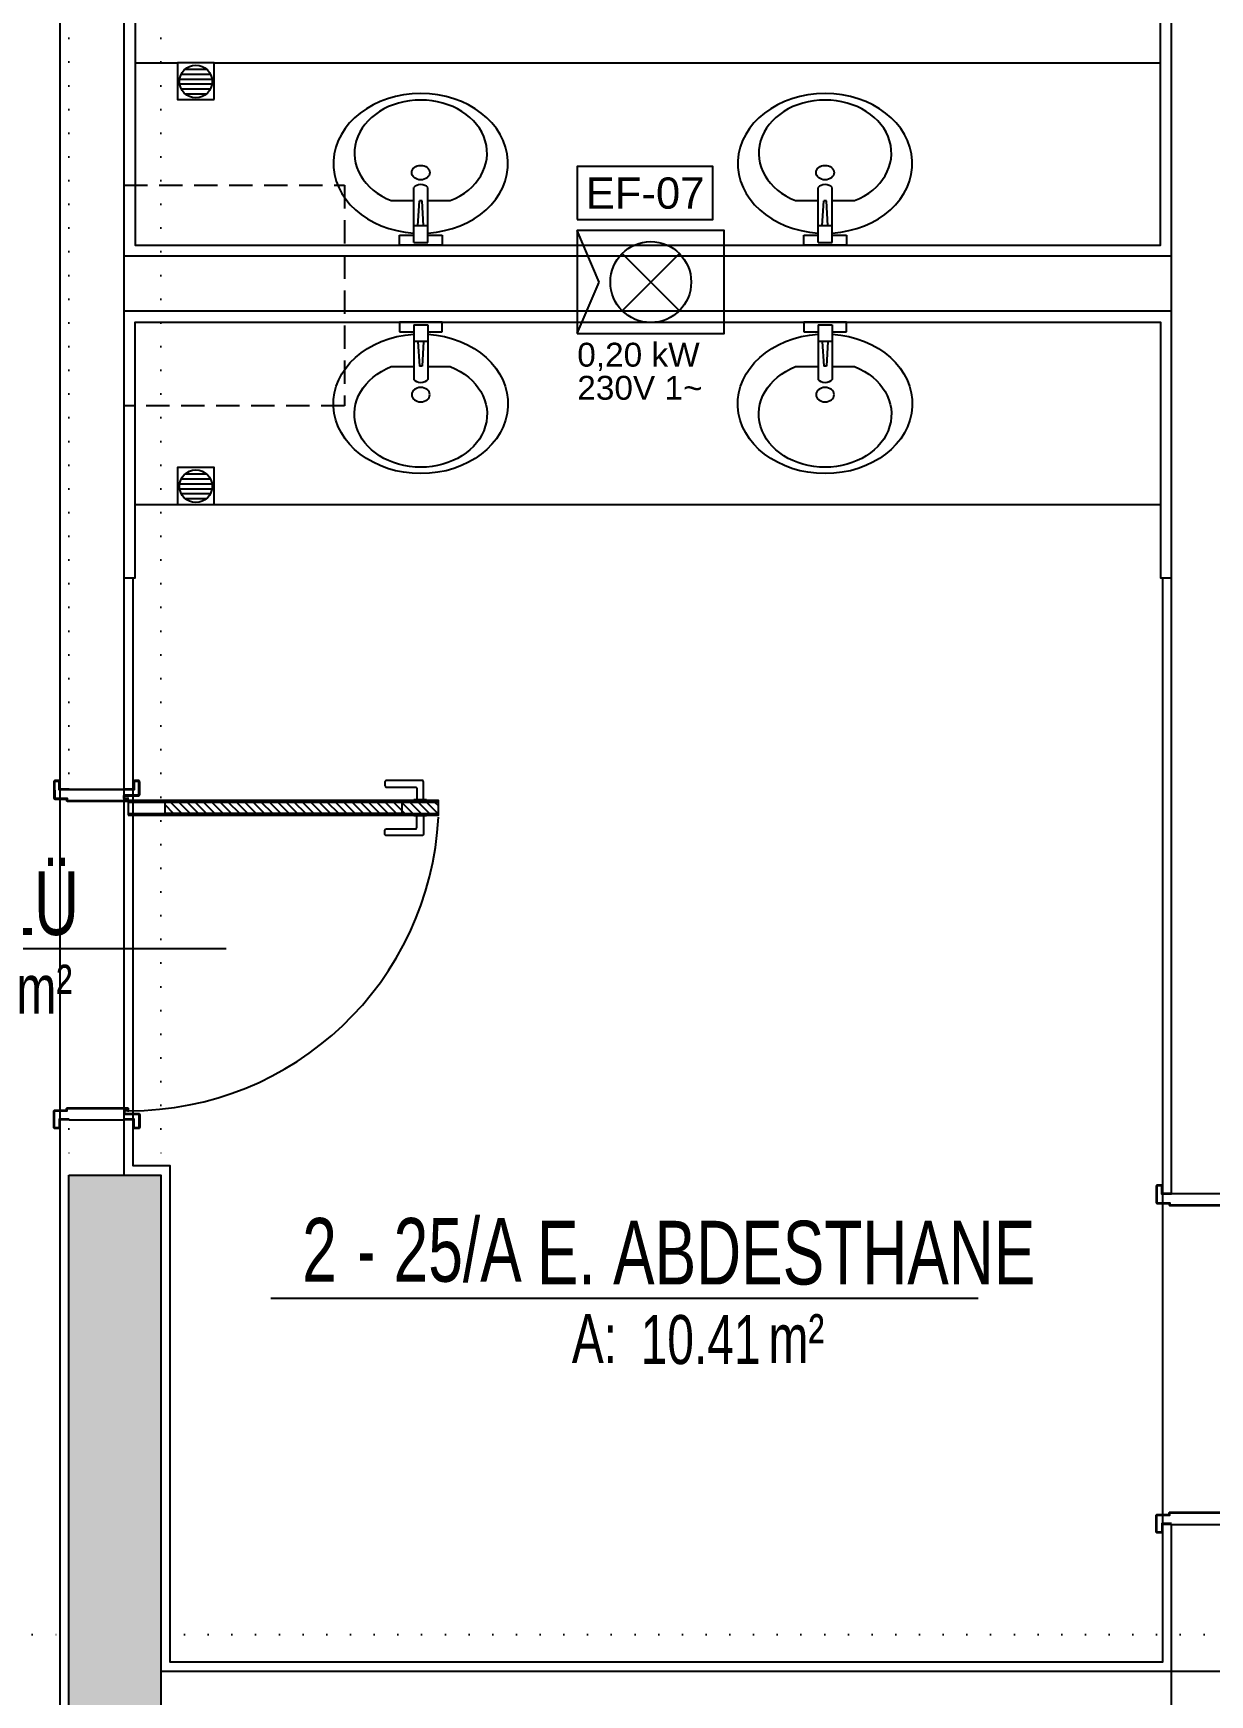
# Model space of a CAD drawing. Header units: inches. Extents: x 21 to 32698, y 13 to 3712.
# Drawn here: x 18012 to 18332.1, y 1870.7 to 2322.7 of the extents above; entities that cross this region are included whole.
import ezdxf
from ezdxf.enums import TextEntityAlignment as Align

# ---------------------------------------------------------------- set-up
doc = ezdxf.new("R2010")
doc.units = ezdxf.units.IN
doc.header["$MEASUREMENT"] = 0
doc.set_wipeout_variables(frame=1)
doc.linetypes.add('DOT', pattern=[6.35, 0, -6.35])
doc.linetypes.add('HIDDEN', pattern=[9.525, 6.35, -3.175])
for name, color, linetype in [('MEK-ELK-ETIKET', 7, 'Continuous'), ('MEK-ELK-GUC', 6, 'Continuous'), ('MEK-ELK-HVL', 3, 'Continuous')]:
    doc.layers.add(name, color=color, linetype=linetype)
for name, color, linetype, lineweight in [('Z_MİM_-KM-AREA-IDEN', 8, 'Continuous', 25), ('Z_MİM_-KM-BEAM-RAY', 8, 'DOT', 25), ('Z_MİM_-KM-CERAMIC-09', 8, 'Continuous', 25), ('Z_MİM_-KM-DOOR', 8, 'Continuous', 25), ('Z_MİM_-KM-DOOR-1', 8, 'Continuous', 25), ('Z_MİM_-KM-DOOR-FRAM', 8, 'Continuous', 25), ('Z_MİM_-KM-DRAINER', 8, 'Continuous', 25), ('Z_MİM_-KM-PATTERN-00', 8, 'Continuous', 25), ('Z_MİM_-KM-PATTERN-STRC', 8, 'Continuous', 25), ('Z_MİM_-KM-SHAFT', 8, 'Continuous', 25), ('Z_MİM_-KM-Silik tarama', 8, 'Continuous', 25), ('Z_MİM_-KM-STRC-CONCRETE', 8, 'Continuous', 25), ('Z_MİM_-KM-VITRF', 8, 'Continuous', 25), ('Z_MİM_-KM-WALL', 8, 'Continuous', 25), ('Z_MİM_-KM-WALL-PL', 8, 'Continuous', 25), ('Z_MİM_-KM-WALL-PLASTER', 8, 'Continuous', 25)]:
    doc.layers.add(name, color=color, linetype=linetype, lineweight=lineweight)
doc.styles.add('Arial_4', font='arial.ttf', dxfattribs={"height": 10})
doc.styles.add('MAH', font='arial.ttf', dxfattribs={"width": 0.8, "height": 17.5})
doc.styles.add('MEK_ELK', font='arial.ttf')
pattern_1 = [(45, (0, 0), (-1.122532, 1.122532), [])]

# ---------------------------------------------------------------- blocks, each defined once
blk = doc.blocks.new('-KM_Kiriş İzi-2K')
at = {"layer": 'Z_MİM_-KM-BEAM-RAY'}
for p, q in [((2690, 1565), (2690, 1030)), ((2715, 1565), (2715, 1030)), ((2035, 905), (2690, 905)), ((2715, 905), (3350, 905))]:
    blk.add_line(p, q, dxfattribs=at)
blk = doc.blocks.new('A$C3323109F')
for p, q in [((12.08, 25.65), (12.08, 31.79)), ((0, 29.57), (0, 17.93)), ((2.65, 29.57), (0, 29.57)), ((2.65, 25.65), (2.65, 29.57)), ((0.69, 21.85), (0.69, 25.65)), ((0.69, 25.65), (15.62, 25.65)), ((5.2, 25.65), (5.2, 21.85)), ((5.2, 24.53), (11.99, 24.13)), ((5.2, 22.97), (11.99, 23.37)), ((11.99, 24.13), (11.99, 23.37)), ((0.69, 21.85), (15.62, 21.85)), ((2.65, 17.93), (2.65, 21.85)), ((12.08, 15.71), (12.08, 21.85)), ((0, 17.93), (2.65, 17.93))]:
    blk.add_line(p, q)
at = {"extrusion": (0, 0, -1)}
for centre, major_axis, start_param, end_param in [((22.19, 23.75), (0, 23.75), 4.792475, 10.915489), ((25.01, 23.75), (0, 18.05), -1.109185, 4.250778), ((14.68, 23.75), (0, 2.23), 0.552816, 2.588777), ((19.7, 23.75), (0, 2.45), 1.57079632679549, 7.853981633975076)]:
    blk.add_ellipse(centre, major_axis=major_axis, ratio=0.8, start_param=start_param, end_param=end_param, dxfattribs=at)
blk = doc.blocks.new('*U263')
at = {"layer": 'Z_MİM_-KM-PATTERN-00'}
h = blk.add_hatch(dxfattribs=at)
h.set_pattern_fill('ANSI31', color=256, scale=0.5, angle=180, style=0)
h.set_pattern_definition(pattern_1)
h.paths.add_polyline_path([(-93.4, 11.1), (-93.4, 85.48), (-96.4, 85.48), (-96.4, 11.1)])
at = {"layer": 'Z_MİM_-KM-DOOR-1'}
for p, q in [((-96.9, 82.21), (-97.08, 82.21)), ((-97.08, 82.21), (-97.08, 78.75)), ((-92.9, 82.21), (-92.72, 82.21)), ((-92.72, 82.21), (-92.72, 78.75)), ((-97.08, 78.75), (-96.9, 78.75)), ((-92.72, 78.75), (-92.9, 78.75)), ((-96.4, 75.48), (-96.4, 11.1)), ((-93.4, 75.48), (-93.4, 11.1))]:
    blk.add_line(p, q, dxfattribs=at)
for points in [[(-97.08, 81.39), (-102, 81.39, 0.414214), (-102.36, 81.03), (-102.36, 71.29, 0.414214), (-102, 70.92), (-100.91, 70.92, 0.414214), (-100.54, 71.29), (-100.54, 79.21, -0.414214), (-100.18, 79.57), (-97.08, 79.57)], [(-92.72, 81.39), (-87.71, 81.39, -0.414214), (-87.35, 81.03), (-87.35, 71.29, -0.414214), (-87.71, 70.92), (-88.8, 70.92, -0.414214), (-89.17, 71.29), (-89.17, 79.21, 0.414214), (-89.53, 79.57), (-92.72, 79.57)]]:
    blk.add_lwpolyline(points, format="xyb", dxfattribs=at)
blk.add_lwpolyline([(-96.4, 85.48), (-96.4, 75.48), (-93.4, 75.48), (-93.4, 85.48)], close=True, dxfattribs=at)
blk.add_wipeout([(-10, 3.5), (-10, -18.5), (-99.8, -18.7), (-99.8, 3.7)])
for points in [[(-92.9, 1.1), (-92.9, 85.48), (-96.9, 85.48), (-96.9, 1.1)], [(-96.4, 11.1), (-96.4, 1.1), (-93.4, 1.1), (-93.4, 11.1)]]:
    blk.add_lwpolyline(points, close=True, dxfattribs=at)
for points in [[(-100, -15), (-100, -17.5), (-102, -17.5, 0.414214), (-102.3, -17.8), (-102.3, -18.9, 0.414214), (-102, -19.2), (-97.6, -19.2, 0.414214), (-97.3, -18.9), (-97.3, -15.7), (-96.95, -15.7, 0.414214), (-96.7, -15.45), (-96.7, 0.9, 0.414214), (-96.9, 1.1), (-97.48, 1.1, 0.458526), (-97.58, 0.99), (-97.47, 0.21, -0.458526), (-97.57, 0.1), (-98.1, 0.1, -0.414214), (-98.2, 0.2), (-98.2, 3.9, 0.414214), (-98.5, 4.2), (-102, 4.2, 0.414214), (-102.3, 3.9), (-102.3, 2.8, 0.414214), (-102, 2.5), (-101.2, 2.5), (-100, 2.5), (-100, 0), (-100, 0)], [(-99.8, -15), (-99.8, -17.7), (-102, -17.7, 0.414214), (-102.1, -17.8), (-102.1, -18.9, 0.414214), (-102, -19), (-97.6, -19, 0.414214), (-97.5, -18.9), (-97.5, -15.5), (-96.95, -15.5, 0.414214), (-96.9, -15.45), (-96.9, 0.9), (-97.37, 0.9), (-97.27, 0.24, -0.458526), (-97.57, -0.1), (-98.1, -0.1, -0.414214), (-98.4, 0.2), (-98.4, 3.9, 0.414214), (-98.5, 4), (-102, 4, 0.414214), (-102.1, 3.9), (-102.1, 2.8, 0.414214), (-102, 2.7), (-101.2, 2.7), (-99.8, 2.7), (-99.8, 0)], [(-10, -15), (-10, -17.5), (-8, -17.5, -0.414214), (-7.7, -17.8), (-7.7, -18.9, -0.414214), (-8, -19.2), (-12.4, -19.2, -0.414214), (-12.7, -18.9), (-12.7, -15.7), (-13.05, -15.7, -0.414214), (-13.3, -15.45), (-13.3, 0.9, -0.414214), (-13.1, 1.1), (-12.52, 1.1, -0.458526), (-12.42, 0.99), (-12.53, 0.21, 0.458526), (-12.43, 0.1), (-11.9, 0.1, 0.414214), (-11.8, 0.2), (-11.8, 3.9, -0.414214), (-11.5, 4.2), (-8, 4.2, -0.414214), (-7.7, 3.9), (-7.7, 2.8, -0.414214), (-8, 2.5), (-8.8, 2.5), (-10, 2.5), (-10, 0), (-10, 0)], [(-10.2, -15), (-10.2, -17.7), (-8, -17.7, -0.414214), (-7.9, -17.8), (-7.9, -18.9, -0.414214), (-8, -19), (-12.4, -19, -0.414214), (-12.5, -18.9), (-12.5, -15.5), (-13.05, -15.5, -0.414214), (-13.1, -15.45), (-13.1, 0.9), (-12.63, 0.9), (-12.73, 0.24, 0.458526), (-12.43, -0.1), (-11.9, -0.1, 0.414214), (-11.6, 0.2), (-11.6, 3.9, -0.414214), (-11.5, 4), (-8, 4, -0.414214), (-7.9, 3.9), (-7.9, 2.8, -0.414214), (-8, 2.7), (-8.8, 2.7), (-10.2, 2.7), (-10.2, 0)]]:
    blk.add_lwpolyline(points, format="xyb", dxfattribs=at)
at = {"layer": 'Z_MİM_-KM-DOOR-FRAM', "ltscale": 0.2}
blk.add_arc((-96.64, 1.46), 84.12, 359.8658, 87.1161, dxfattribs=at)
at = {"layer": 'Z_MİM_-KM-WALL'}
for p, q in [((-100, -15), (-100, 0)), ((-10, -15), (-10, 0))]:
    blk.add_line(p, q, dxfattribs=at)
blk = doc.blocks.new('*U264')
at = {"layer": 'Z_MİM_-KM-PATTERN-00'}
h = blk.add_hatch(dxfattribs=at)
h.set_pattern_fill('ANSI31', color=256, scale=0.5, angle=360, style=0)
h.set_pattern_definition(pattern_1)
h.paths.add_polyline_path([(-6.6, 11.1), (-6.6, 85.48), (-3.6, 85.48), (-3.6, 11.1)])
at = {"layer": 'Z_MİM_-KM-DOOR-1'}
for p, q in [((-7.1, 82.21), (-7.28, 82.21)), ((-7.28, 82.21), (-7.28, 78.75)), ((-3.1, 82.21), (-2.92, 82.21)), ((-2.92, 82.21), (-2.92, 78.75)), ((-7.28, 78.75), (-7.1, 78.75)), ((-2.92, 78.75), (-3.1, 78.75)), ((-6.6, 75.48), (-6.6, 11.1)), ((-3.6, 75.48), (-3.6, 11.1))]:
    blk.add_line(p, q, dxfattribs=at)
for points in [[(-7.28, 81.39), (-12.29, 81.39, 0.414214), (-12.65, 81.03), (-12.65, 71.29, 0.414214), (-12.29, 70.92), (-11.2, 70.92, 0.414214), (-10.83, 71.29), (-10.83, 79.21, -0.414214), (-10.47, 79.57), (-7.28, 79.57)], [(-2.92, 81.39), (2, 81.39, -0.414214), (2.36, 81.03), (2.36, 71.29, -0.414214), (2, 70.92), (0.91, 70.92, -0.414214), (0.54, 71.29), (0.54, 79.21, 0.414214), (0.18, 79.57), (-2.92, 79.57)]]:
    blk.add_lwpolyline(points, format="xyb", dxfattribs=at)
blk.add_lwpolyline([(-3.6, 85.48), (-3.6, 75.48), (-6.6, 75.48), (-6.6, 85.48)], close=True, dxfattribs=at)
blk.add_wipeout([(-90, 3.5), (-90, -18.5), (-0.2, -18.7), (-0.2, 3.7)])
for points in [[(-7.1, 1.1), (-7.1, 85.48), (-3.1, 85.48), (-3.1, 1.1)], [(-3.6, 11.1), (-3.6, 1.1), (-6.6, 1.1), (-6.6, 11.1)]]:
    blk.add_lwpolyline(points, close=True, dxfattribs=at)
for points in [[(-90, -15), (-90, -17.5), (-92, -17.5, 0.414214), (-92.3, -17.8), (-92.3, -18.9, 0.414214), (-92, -19.2), (-87.6, -19.2, 0.414214), (-87.3, -18.9), (-87.3, -15.7), (-86.95, -15.7, 0.414214), (-86.7, -15.45), (-86.7, 0.9, 0.414214), (-86.9, 1.1), (-87.48, 1.1, 0.458526), (-87.58, 0.99), (-87.47, 0.21, -0.458526), (-87.57, 0.1), (-88.1, 0.1, -0.414214), (-88.2, 0.2), (-88.2, 3.9, 0.414214), (-88.5, 4.2), (-92, 4.2, 0.414214), (-92.3, 3.9), (-92.3, 2.8, 0.414214), (-92, 2.5), (-91.2, 2.5), (-90, 2.5), (-90, 0), (-90, 0)], [(-89.8, -15), (-89.8, -17.7), (-92, -17.7, 0.414214), (-92.1, -17.8), (-92.1, -18.9, 0.414214), (-92, -19), (-87.6, -19, 0.414214), (-87.5, -18.9), (-87.5, -15.5), (-86.95, -15.5, 0.414214), (-86.9, -15.45), (-86.9, 0.9), (-87.37, 0.9), (-87.27, 0.24, -0.458526), (-87.57, -0.1), (-88.1, -0.1, -0.414214), (-88.4, 0.2), (-88.4, 3.9, 0.414214), (-88.5, 4), (-92, 4, 0.414214), (-92.1, 3.9), (-92.1, 2.8, 0.414214), (-92, 2.7), (-91.2, 2.7), (-89.8, 2.7), (-89.8, 0)], [(0, -15), (0, -17.5), (2, -17.5, -0.414214), (2.3, -17.8), (2.3, -18.9, -0.414214), (2, -19.2), (-2.4, -19.2, -0.414214), (-2.7, -18.9), (-2.7, -15.7), (-3.05, -15.7, -0.414214), (-3.3, -15.45), (-3.3, 0.9, -0.414214), (-3.1, 1.1), (-2.52, 1.1, -0.458526), (-2.42, 0.99), (-2.53, 0.21, 0.458526), (-2.43, 0.1), (-1.9, 0.1, 0.414214), (-1.8, 0.2), (-1.8, 3.9, -0.414214), (-1.5, 4.2), (2, 4.2, -0.414214), (2.3, 3.9), (2.3, 2.8, -0.414214), (2, 2.5), (1.2, 2.5), (0, 2.5), (0, 0), (0, 0)], [(-0.2, -15), (-0.2, -17.7), (2, -17.7, -0.414214), (2.1, -17.8), (2.1, -18.9, -0.414214), (2, -19), (-2.4, -19, -0.414214), (-2.5, -18.9), (-2.5, -15.5), (-3.05, -15.5, -0.414214), (-3.1, -15.45), (-3.1, 0.9), (-2.63, 0.9), (-2.73, 0.24, 0.458526), (-2.43, -0.1), (-1.9, -0.1, 0.414214), (-1.6, 0.2), (-1.6, 3.9, -0.414214), (-1.5, 4), (2, 4, -0.414214), (2.1, 3.9), (2.1, 2.8, -0.414214), (2, 2.7), (1.2, 2.7), (-0.2, 2.7), (-0.2, 0)]]:
    blk.add_lwpolyline(points, format="xyb", dxfattribs=at)
at = {"layer": 'Z_MİM_-KM-DOOR-FRAM', "ltscale": 0.2}
blk.add_arc((-3.36, 1.46), 84.12, 92.8839, 180.1342, dxfattribs=at)
at = {"layer": 'Z_MİM_-KM-WALL'}
for p, q in [((-90, -15), (-90, 0)), ((0, -15), (0, 0))]:
    blk.add_line(p, q, dxfattribs=at)
blk = doc.blocks.new('-KM_Kolon-2K')
at = {"layer": 'Z_MİM_-KM-PATTERN-STRC'}
blk.add_hatch(color=256, dxfattribs=at).paths.add_polyline_path([(2690, 1030), (2715, 1030), (2715, 880), (2690, 880)], flags=0)
at = {"layer": 'Z_MİM_-KM-STRC-CONCRETE'}
blk.add_lwpolyline([(2690, 1030), (2715, 1030), (2715, 880), (2690, 880)], close=True, dxfattribs=at)
blk = doc.blocks.new('*U121')
blk.add_line((0, 0), (192.45, 0))
at = {"color": 7, "style": 'MAH', "width": 0.6}
blk.add_text('-', height=17.07, dxfattribs=at).set_placement((25.99, 13.11), align=Align.MIDDLE_CENTER)
at = {"color": 7, "style": 'Arial_4', "width": 0.7}
for s, p in [('A:', (81.91, -17.69)), ('m² ', (135.42, -17.69))]:
    blk.add_text(s, height=13.333, dxfattribs=at).set_placement(p)
for tag, p in [('K', (8.57, 13.11)), ('00', (33.43, 13.11)), ('MAHALADI', (72.42, 12.35))]:
    blk.add_attdef(tag, text='', height=17.33, dxfattribs=at).set_placement(p, align=Align.MIDDLE_LEFT)
blk.add_attdef('27.00', text='', height=13.33, dxfattribs=at).set_placement((133.25, -11.29), align=Align.MIDDLE_RIGHT)
blk = doc.blocks.new('*U287')
blk.add_wipeout([(0, 0), (10, 0), (10, 10), (0, 10)])
at = {"layer": 'Z_MİM_-KM-DRAINER'}
blk.add_lwpolyline([(10, 0), (10, 10), (0, 10), (0, 0)], close=True, dxfattribs=at)
at = {"layer": 'Z_MİM_-KM-Silik tarama'}
for p, q in [((0.57, 5.6), (9.39, 5.6)), ((1.04, 6.93), (8.97, 6.93)), ((2.07, 8.27), (7.93, 8.27)), ((0.62, 4.27), (9.44, 4.27)), ((1.04, 2.93), (8.97, 2.93)), ((2.07, 1.6), (7.93, 1.6))]:
    blk.add_line(p, q, dxfattribs=at)
blk.add_circle((5, 4.93), 4.44, dxfattribs=at)
blk = doc.blocks.new('*U288')
blk.add_wipeout([(0, 0), (10, 0), (10, 10), (0, 10)])
at = {"layer": 'Z_MİM_-KM-DRAINER'}
blk.add_lwpolyline([(10, 0), (10, 10), (0, 10), (0, 0)], close=True, dxfattribs=at)
at = {"layer": 'Z_MİM_-KM-Silik tarama'}
for p, q in [((0.57, 5.6), (9.39, 5.6)), ((1.04, 6.93), (8.97, 6.93)), ((2.07, 8.27), (7.93, 8.27)), ((0.62, 4.27), (9.44, 4.27)), ((1.04, 2.93), (8.97, 2.93)), ((2.07, 1.6), (7.93, 1.6))]:
    blk.add_line(p, q, dxfattribs=at)
blk.add_circle((5, 4.93), 4.44, dxfattribs=at)
blk = doc.blocks.new('MEK_FAN')
for p, q in [((-14, 0), (-20, 14)), ((0, 0), (-7.78, 7.78)), ((0, 0), (7.78, 7.78)), ((-20, -14), (-14, 0)), ((0, 0), (-7.78, -7.78)), ((0, 0), (7.78, -7.78))]:
    blk.add_line(p, q)
blk.add_lwpolyline([(-20, -14), (20, -14), (20, 14), (-20, 14)], close=True)
blk.add_circle((0, 0), 11)

msp = doc.modelspace()

# ---------------------------------------------------------------- linework, layer by layer
at = {"layer": 'MEK-ELK-HVL'}
msp.add_lwpolyline([(18160, 2272), (18196.9, 2272), (18196.9, 2286.45), (18160, 2286.45)], close=True, dxfattribs=at)
at = {"layer": 'Z_MİM_-KM-CERAMIC-09'}
for points in [[(18036.76, 2334.64), (18039.76, 2334.64), (18039.76, 2265.08), (18318.71, 2265.08), (18318.71, 2334.64), (18321.71, 2334.64)], [(18036.76, 2174.53), (18039.76, 2174.53), (18039.76, 2244.08), (18318.71, 2244.08), (18318.71, 2174.53), (18321.71, 2174.53)]]:
    msp.add_lwpolyline(points, dxfattribs=at)
at = {"layer": 'Z_MİM_-KM-SHAFT', "linetype": 'HIDDEN'}
msp.add_lwpolyline([(18036.71, 2281.33), (18096.71, 2281.33), (18096.71, 2221.33), (18036.71, 2221.33)], close=True, dxfattribs=at)
at = {"layer": 'Z_MİM_-KM-VITRF'}
for p, q in [((18039.76, 2314.64), (18318.71, 2314.64)), ((18039.76, 2194.53), (18318.71, 2194.53))]:
    msp.add_line(p, q, dxfattribs=at)
at = {"layer": 'Z_MİM_-KM-WALL'}
for p, q in [((18321.71, 1862.08), (18321.71, 2562.08)), ((18681.72, 1877.08), (18046.71, 1877.08))]:
    msp.add_line(p, q, dxfattribs=at)
at = {"layer": 'Z_MİM_-KM-WALL-PL'}
for p, q in [((18321.71, 2262.08), (18036.71, 2262.08)), ((18321.71, 2247.08), (18036.71, 2247.08))]:
    msp.add_line(p, q, dxfattribs=at)

# ---------------------------------------------------------------- block references
at = {"layer": 'MEK-ELK-HVL'}
msp.add_blockref('MEK_FAN', (18180, 2255), dxfattribs=at)
at = {"layer": 'Z_MİM_-KM-AREA-IDEN'}
msp.add_blockref('*U121', (18076.61, 1978.64), dxfattribs=at).add_auto_attribs({'27.00': '10.41', '00': '25/A', 'K': '2', 'MAHALADI': 'E. ABDESTHANE'})
at = {"layer": 'Z_MİM_-KM-BEAM-RAY'}
msp.add_blockref('-KM_Kiriş İzi-2K', (15331.71, 982.08), dxfattribs=at)
at = {"layer": 'Z_MİM_-KM-VITRF', "xscale": -1, "rotation": 270}
for p in [(18093.67, 2265.08), (18203.67, 2265.08)]:
    msp.add_blockref('A$C3323109F', p, dxfattribs=at)
at = {"layer": 'Z_MİM_-KM-VITRF', "rotation": 270}
for p in [(18093.67, 2244.08), (18203.67, 2244.08)]:
    msp.add_blockref('A$C3323109F', p, dxfattribs=at)

# ---------------------------------------------------------------- texts
at = {"layer": 'MEK-ELK-ETIKET', "style": 'MEK_ELK'}
msp.add_text('EF-07', height=8.5, dxfattribs=at).set_placement((18178.45, 2279.22), align=Align.MIDDLE_CENTER)
at = {"layer": 'MEK-ELK-GUC', "style": 'MEK_ELK'}
for s, p in [('0,20 kW', (18160, 2232)), ('230V 1~', (18160, 2223))]:
    msp.add_text(s, height=6.5, dxfattribs=at).set_placement(p)

# ---------------------------------------------------------------- next in the draw order: block references
at = {"layer": 'Z_MİM_-KM-DOOR', "ltscale": 1.5, "rotation": 270}
for name, p in [('*U263', (18036.76, 2017.08)), ('*U264', (18336.71, 1917.08))]:
    msp.add_blockref(name, p, dxfattribs=at)

# ---------------------------------------------------------------- next in the draw order: linework, layer by layer
at = {"layer": 'Z_MİM_-KM-WALL'}
msp.add_line((18036.71, 2012.08), (18036.71, 2547.08), dxfattribs=at)
at = {"layer": 'Z_MİM_-KM-WALL-PLASTER'}
for points in [[(17284.21, 2582.08), (17284.21, 2089.58), (17339.21, 2089.58), (17339.21, 1859.58), (17874.21, 1859.58), (17874.21, 2544.58), (18019.21, 2544.58), (18019.21, 1859.58), (18831.71, 1859.58)], [(18319.21, 2174.53), (18319.21, 1879.58), (18049.21, 1879.58), (18049.21, 2014.58), (18039.21, 2014.58), (18039.21, 2174.53)]]:
    msp.add_lwpolyline(points, dxfattribs=at)

# ---------------------------------------------------------------- next in the draw order: block references
at = {"layer": 'Z_MİM_-KM-AREA-IDEN'}
msp.add_blockref('*U121', (17872.01, 2073.7), dxfattribs=at).add_auto_attribs({'27.00': '10.45', '00': '20', 'K': '2', 'MAHALADI': 'WC HOLÜ'})
at = {"layer": 'Z_MİM_-KM-STRC-CONCRETE'}
msp.add_blockref('-KM_Kolon-2K', (15331.71, 982.08), dxfattribs=at)

# ---------------------------------------------------------------- next in the draw order: block references
at = {"layer": 'Z_MİM_-KM-DRAINER'}
for name, p in [('*U287', (18051.24, 2304.64)), ('*U288', (18051.24, 2194.53))]:
    msp.add_blockref(name, p, dxfattribs=at)

doc.saveas('drawing.dxf')
